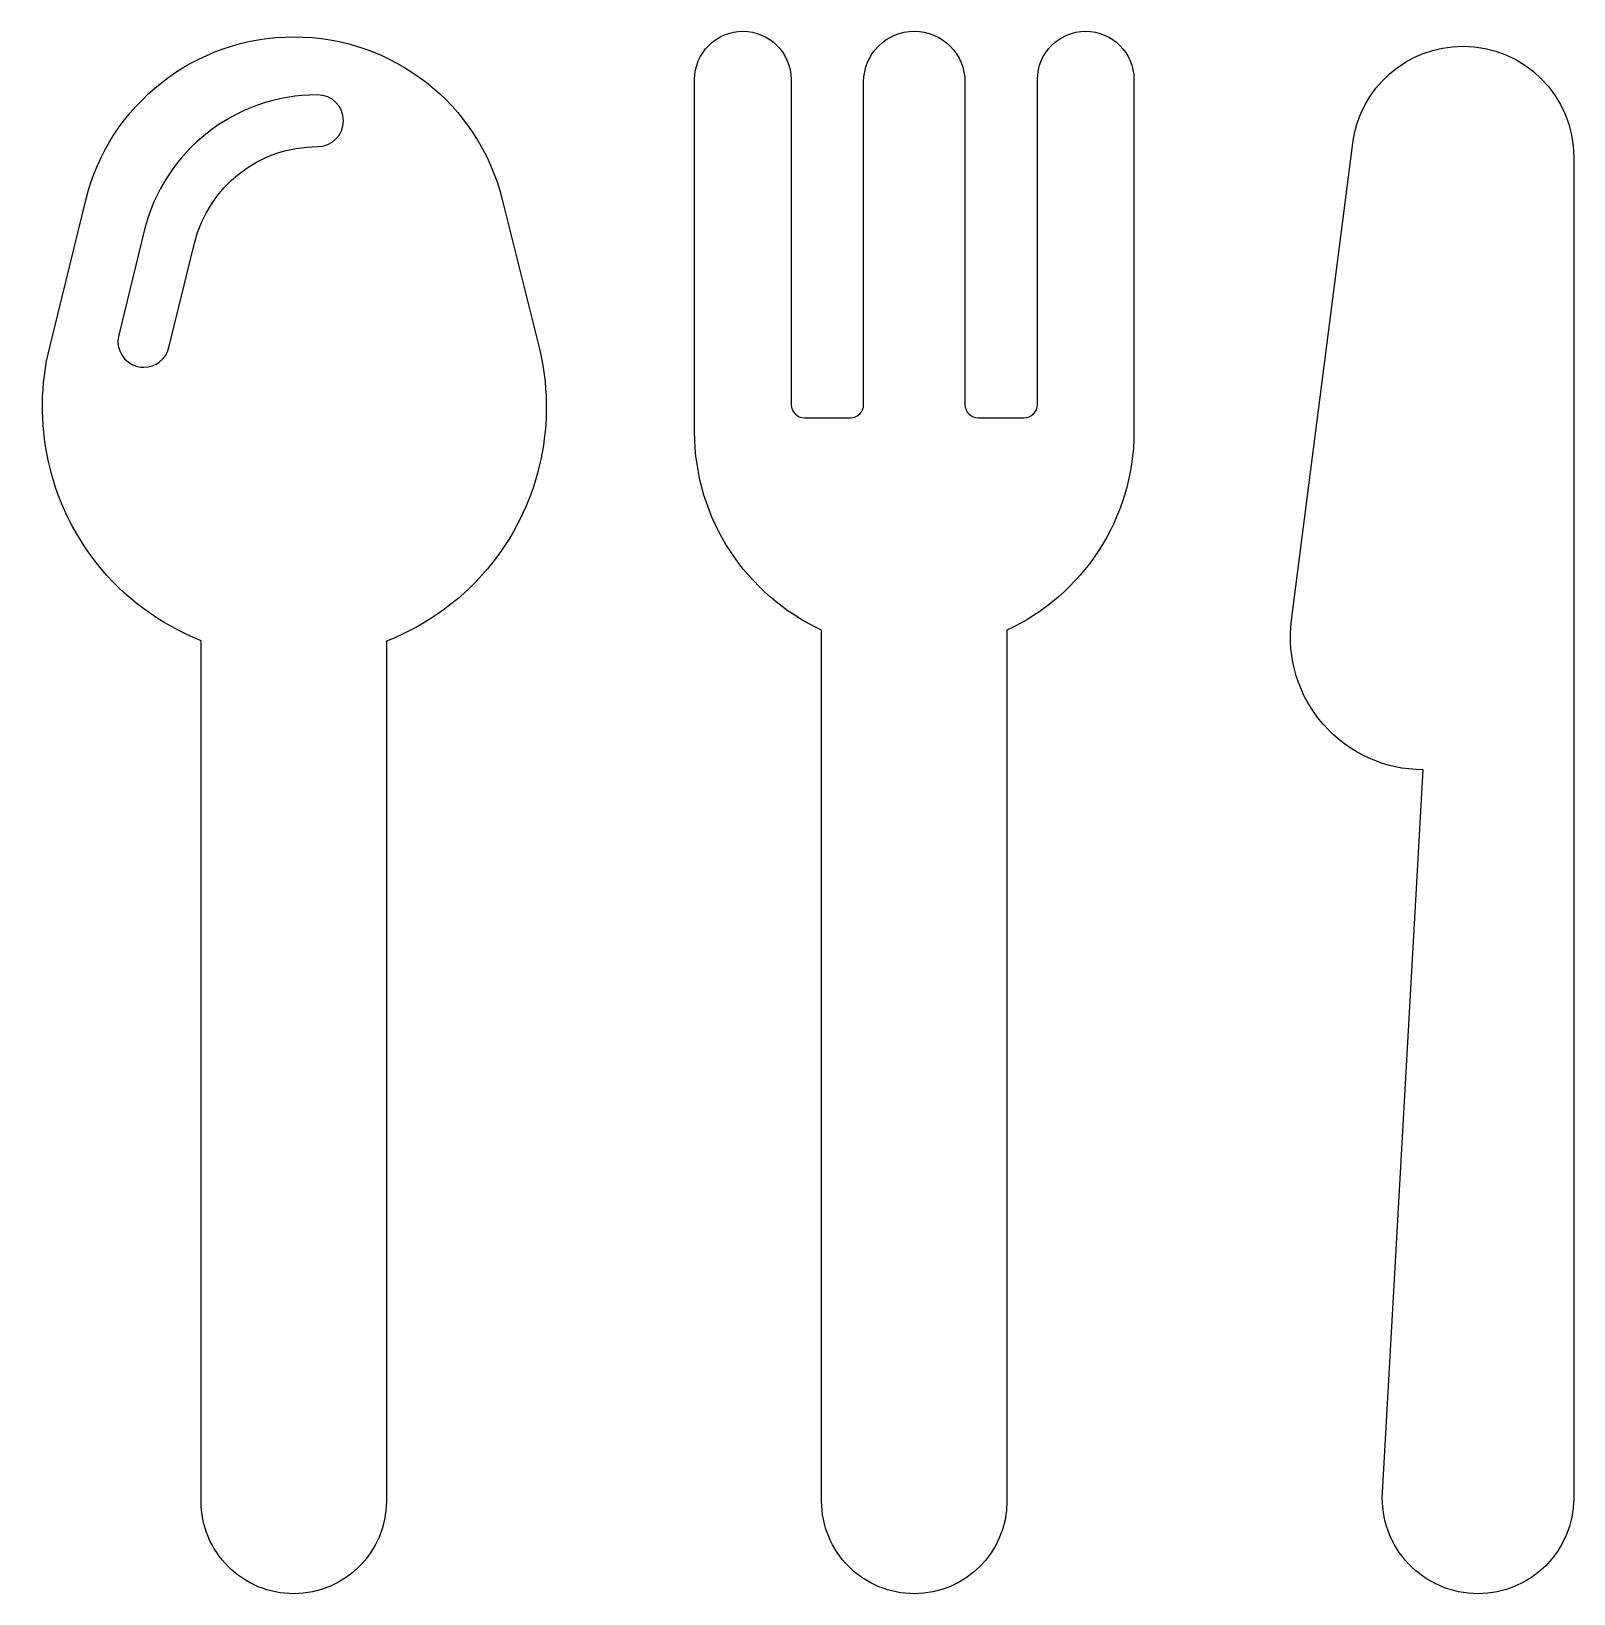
# Model space of a CAD drawing. Header units: centimetres. Extents: x -6.6 to 6.3, y -6.5 to 6.6.
import ezdxf

# ---------------------------------------------------------------- set-up
doc = ezdxf.new("R2010")
doc.units = ezdxf.units.CM
doc.header["$MEASUREMENT"] = 0
doc.layers.add('Layer 1', color=7, linetype='Continuous')

msp = doc.modelspace()

# ---------------------------------------------------------------- linework, layer by layer
at = {"layer": 'Layer 1'}
for points, knots in [([(-2.65605, 5.2101), (-2.85563, 6.01025), (-3.57418, 6.57175), (-4.39883, 6.57175), (-4.39883, 6.57175), (-5.2261, 6.57175), (-5.94635, 6.00686), (-6.14336, 5.20351), (-6.14336, 5.20351), (-6.14336, 5.20351), (-6.44485, 3.97465), (-6.44485, 3.97465), (-6.44485, 3.97465), (-6.59939, 3.34529), (-6.45604, 2.6802), (-6.0561, 2.1703), (-6.0561, 2.1703), (-5.82369, 1.87389), (-5.51841, 1.65195), (-5.17729, 1.5158), (-5.17729, 1.5158), (-5.17729, 1.5158), (-5.17729, -5.68825), (-5.17729, -5.68825), (-5.17729, -5.68825), (-5.17729, -5.89394), (-5.09567, -6.091), (-4.9498, -6.23641), (-4.9498, -6.23641), (-4.80476, -6.38185), (-4.60732, -6.46369), (-4.4014, -6.46348), (-4.4014, -6.46348), (-3.97309, -6.46369), (-3.62641, -6.11637), (-3.62641, -5.68828), (-3.62641, -5.68828), (-3.62641, -5.68828), (-3.62601, 1.51135), (-3.62601, 1.51135), (-3.62601, 1.51135), (-3.27938, 1.64758), (-2.96939, 1.87243), (-2.73426, 2.17342), (-2.73426, 2.17342), (-2.3345, 2.68499), (-2.19284, 3.35224), (-2.34993, 3.98216), (-2.34993, 3.98216), (-2.34993, 3.98216), (-2.65605, 5.2101), (-2.65605, 5.2101)], [0, 0, 0, 0, 0.07142857, 0.07142857, 0.07142857, 0.07142857, 0.14285714, 0.14285714, 0.14285714, 0.14285714, 0.21428571, 0.21428571, 0.21428571, 0.21428571, 0.28571429, 0.28571429, 0.28571429, 0.28571429, 0.35714286, 0.35714286, 0.35714286, 0.35714286, 0.42857143, 0.42857143, 0.42857143, 0.42857143, 0.5, 0.5, 0.5, 0.5, 0.57142857, 0.57142857, 0.57142857, 0.57142857, 0.64285714, 0.64285714, 0.64285714, 0.64285714, 0.71428571, 0.71428571, 0.71428571, 0.71428571, 0.78571429, 0.78571429, 0.78571429, 0.78571429, 0.85714286, 0.85714286, 0.85714286, 0.85714286, 1, 1, 1, 1]), ([(2.22869, 6.61805), (2.00586, 6.61805), (1.82531, 6.43713), (1.82531, 6.21427), (1.82531, 6.21427), (1.82531, 6.21427), (1.82491, 3.49242), (1.82491, 3.49242), (1.82491, 3.49242), (1.82491, 3.46302), (1.81303, 3.4345), (1.79234, 3.41381), (1.79234, 3.41381), (1.77117, 3.39285), (1.74329, 3.38103), (1.71323, 3.38103), (1.71323, 3.38103), (1.71323, 3.38103), (1.32977, 3.38124), (1.32977, 3.38124), (1.32977, 3.38124), (1.26804, 3.38124), (1.21814, 3.43111), (1.21814, 3.49266), (1.21814, 3.49266), (1.21814, 3.49266), (1.21814, 6.19398), (1.21814, 6.19398), (1.21814, 6.19398), (1.21814, 6.30624), (1.17372, 6.41448), (1.09426, 6.49396), (1.09426, 6.49396), (1.01478, 6.57368), (0.90654, 6.61805), (0.79449, 6.61826), (0.79449, 6.61826), (0.79449, 6.61826), (0.79319, 6.61826), (0.79319, 6.61826), (0.79319, 6.61826), (0.55938, 6.61805), (0.36996, 6.42842), (0.36996, 6.1944), (0.36996, 6.1944), (0.36996, 6.1944), (0.36996, 3.49266), (0.36996, 3.49266), (0.36996, 3.49266), (0.36996, 3.46303), (0.35816, 3.43474), (0.33699, 3.41381), (0.33699, 3.41381), (0.3163, 3.39307), (0.28794, 3.38124), (0.25836, 3.38124), (0.25836, 3.38124), (0.25836, 3.38124), (-0.12515, 3.38143), (-0.12515, 3.38143), (-0.12515, 3.38143), (-0.18685, 3.38143), (-0.23715, 3.43136), (-0.23678, 3.49287), (-0.23678, 3.49287), (-0.23678, 3.49287), (-0.2376, 6.21406), (-0.2376, 6.21406), (-0.2376, 6.21406), (-0.2376, 6.43713), (-0.41813, 6.61784), (-0.6418, 6.61805), (-0.6418, 6.61805), (-0.74922, 6.61805), (-0.85154, 6.5758), (-0.92721, 6.5001), (-0.92721, 6.5001), (-1.00288, 6.42461), (-1.04519, 6.3219), (-1.04519, 6.21491), (-1.04519, 6.21491), (-1.04519, 6.21491), (-1.04519, 3.26475), (-1.04519, 3.26475), (-1.04519, 3.26475), (-1.04548, 2.52733), (-0.6086, 1.89588), (0.0182, 1.60277), (0.0182, 1.60277), (0.0182, 1.60277), (0.0182, -5.68822), (0.0182, -5.68822), (0.0182, -5.68822), (0.0182, -5.89391), (0.0998, -6.09097), (0.24566, -6.23638), (0.24566, -6.23638), (0.3907, -6.38182), (0.58814, -6.46366), (0.79406, -6.46345), (0.79406, -6.46345), (1.22237, -6.46366), (1.56905, -6.11634), (1.56905, -5.68825), (1.56905, -5.68825), (1.56905, -5.68825), (1.56945, 1.60287), (1.56945, 1.60287), (1.56945, 1.60287), (2.19606, 1.89608), (2.63286, 2.52746), (2.63286, 3.26474), (2.63286, 3.26474), (2.63286, 3.26474), (2.63287, 6.21427), (2.63287, 6.21427), (2.63287, 6.21427), (2.6329, 6.4371), (2.45237, 6.61805), (2.22869, 6.61805)], [0, 0, 0, 0, 0.03225806, 0.03225806, 0.03225806, 0.03225806, 0.06451613, 0.06451613, 0.06451613, 0.06451613, 0.09677419, 0.09677419, 0.09677419, 0.09677419, 0.12903226, 0.12903226, 0.12903226, 0.12903226, 0.16129032, 0.16129032, 0.16129032, 0.16129032, 0.19354839, 0.19354839, 0.19354839, 0.19354839, 0.22580645, 0.22580645, 0.22580645, 0.22580645, 0.25806452, 0.25806452, 0.25806452, 0.25806452, 0.29032258, 0.29032258, 0.29032258, 0.29032258, 0.32258065, 0.32258065, 0.32258065, 0.32258065, 0.35483871, 0.35483871, 0.35483871, 0.35483871, 0.38709677, 0.38709677, 0.38709677, 0.38709677, 0.41935484, 0.41935484, 0.41935484, 0.41935484, 0.4516129, 0.4516129, 0.4516129, 0.4516129, 0.48387097, 0.48387097, 0.48387097, 0.48387097, 0.51612903, 0.51612903, 0.51612903, 0.51612903, 0.5483871, 0.5483871, 0.5483871, 0.5483871, 0.58064516, 0.58064516, 0.58064516, 0.58064516, 0.61290323, 0.61290323, 0.61290323, 0.61290323, 0.64516129, 0.64516129, 0.64516129, 0.64516129, 0.67741935, 0.67741935, 0.67741935, 0.67741935, 0.70967742, 0.70967742, 0.70967742, 0.70967742, 0.74193548, 0.74193548, 0.74193548, 0.74193548, 0.77419355, 0.77419355, 0.77419355, 0.77419355, 0.80645161, 0.80645161, 0.80645161, 0.80645161, 0.83870968, 0.83870968, 0.83870968, 0.83870968, 0.87096774, 0.87096774, 0.87096774, 0.87096774, 0.90322581, 0.90322581, 0.90322581, 0.90322581, 0.93548387, 0.93548387, 0.93548387, 0.93548387, 1, 1, 1, 1]), ([(5.3862, 6.49272), (4.919, 6.49272), (4.52453, 6.14556), (4.46492, 5.68196), (4.46492, 5.68196), (4.46492, 5.68196), (3.95203, 1.6881), (3.95203, 1.6881), (3.95203, 1.6881), (3.91147, 1.37145), (4.00915, 1.0526), (4.22013, 0.81267), (4.22013, 0.81267), (4.43111, 0.57272), (4.73509, 0.43535), (5.05473, 0.43553), (5.05473, 0.43553), (5.05473, 0.43553), (4.71352, -5.61718), (4.71352, -5.61718), (4.71352, -5.61718), (4.7013, -5.83705), (4.7799, -6.05247), (4.9317, -6.21292), (4.9317, -6.21292), (5.08267, -6.37273), (5.2932, -6.46322), (5.51394, -6.46343), (5.51394, -6.46343), (5.95577, -6.46322), (6.31475, -6.10489), (6.31512, -5.6624), (6.31512, -5.6624), (6.31512, -5.6624), (6.31513, 5.56358), (6.31513, 5.56358), (6.31513, 5.56358), (6.31513, 6.07663), (5.8991, 6.49248), (5.3862, 6.49272)], [0, 0, 0, 0, 0.09090909, 0.09090909, 0.09090909, 0.09090909, 0.18181818, 0.18181818, 0.18181818, 0.18181818, 0.27272727, 0.27272727, 0.27272727, 0.27272727, 0.36363636, 0.36363636, 0.36363636, 0.36363636, 0.45454545, 0.45454545, 0.45454545, 0.45454545, 0.54545455, 0.54545455, 0.54545455, 0.54545455, 0.63636364, 0.63636364, 0.63636364, 0.63636364, 0.72727273, 0.72727273, 0.72727273, 0.72727273, 0.81818182, 0.81818182, 0.81818182, 0.81818182, 1, 1, 1, 1]), ([(-4.20185, 5.65277), (-4.69188, 5.65277), (-5.11575, 5.32048), (-5.23264, 4.84457), (-5.23264, 4.84457), (-5.23264, 4.84457), (-5.44682, 3.97044), (-5.44682, 3.97044), (-5.44682, 3.97044), (-5.47111, 3.87172), (-5.55969, 3.80553), (-5.65693, 3.80553), (-5.65693, 3.80553), (-5.67408, 3.80553), (-5.69141, 3.80744), (-5.70871, 3.81167), (-5.70871, 3.81167), (-5.82478, 3.84022), (-5.89585, 3.95753), (-5.86749, 4.07361), (-5.86749, 4.07361), (-5.86749, 4.07361), (-5.65312, 4.94774), (-5.65312, 4.94774), (-5.65312, 4.94774), (-5.48839, 5.61793), (-4.89162, 6.08574), (-4.20183, 6.08574), (-4.20183, 6.08574), (-4.08216, 6.08574), (-3.98535, 5.98893), (-3.98535, 5.86926), (-3.98535, 5.86926), (-3.98537, 5.74963), (-4.08218, 5.65277), (-4.20185, 5.65277)], [0, 0, 0, 0, 0.1, 0.1, 0.1, 0.1, 0.2, 0.2, 0.2, 0.2, 0.3, 0.3, 0.3, 0.3, 0.4, 0.4, 0.4, 0.4, 0.5, 0.5, 0.5, 0.5, 0.6, 0.6, 0.6, 0.6, 0.7, 0.7, 0.7, 0.7, 0.8, 0.8, 0.8, 0.8, 1, 1, 1, 1])]:
    msp.add_open_spline(points, degree=3, knots=knots, dxfattribs=at)

doc.saveas('drawing.dxf')
